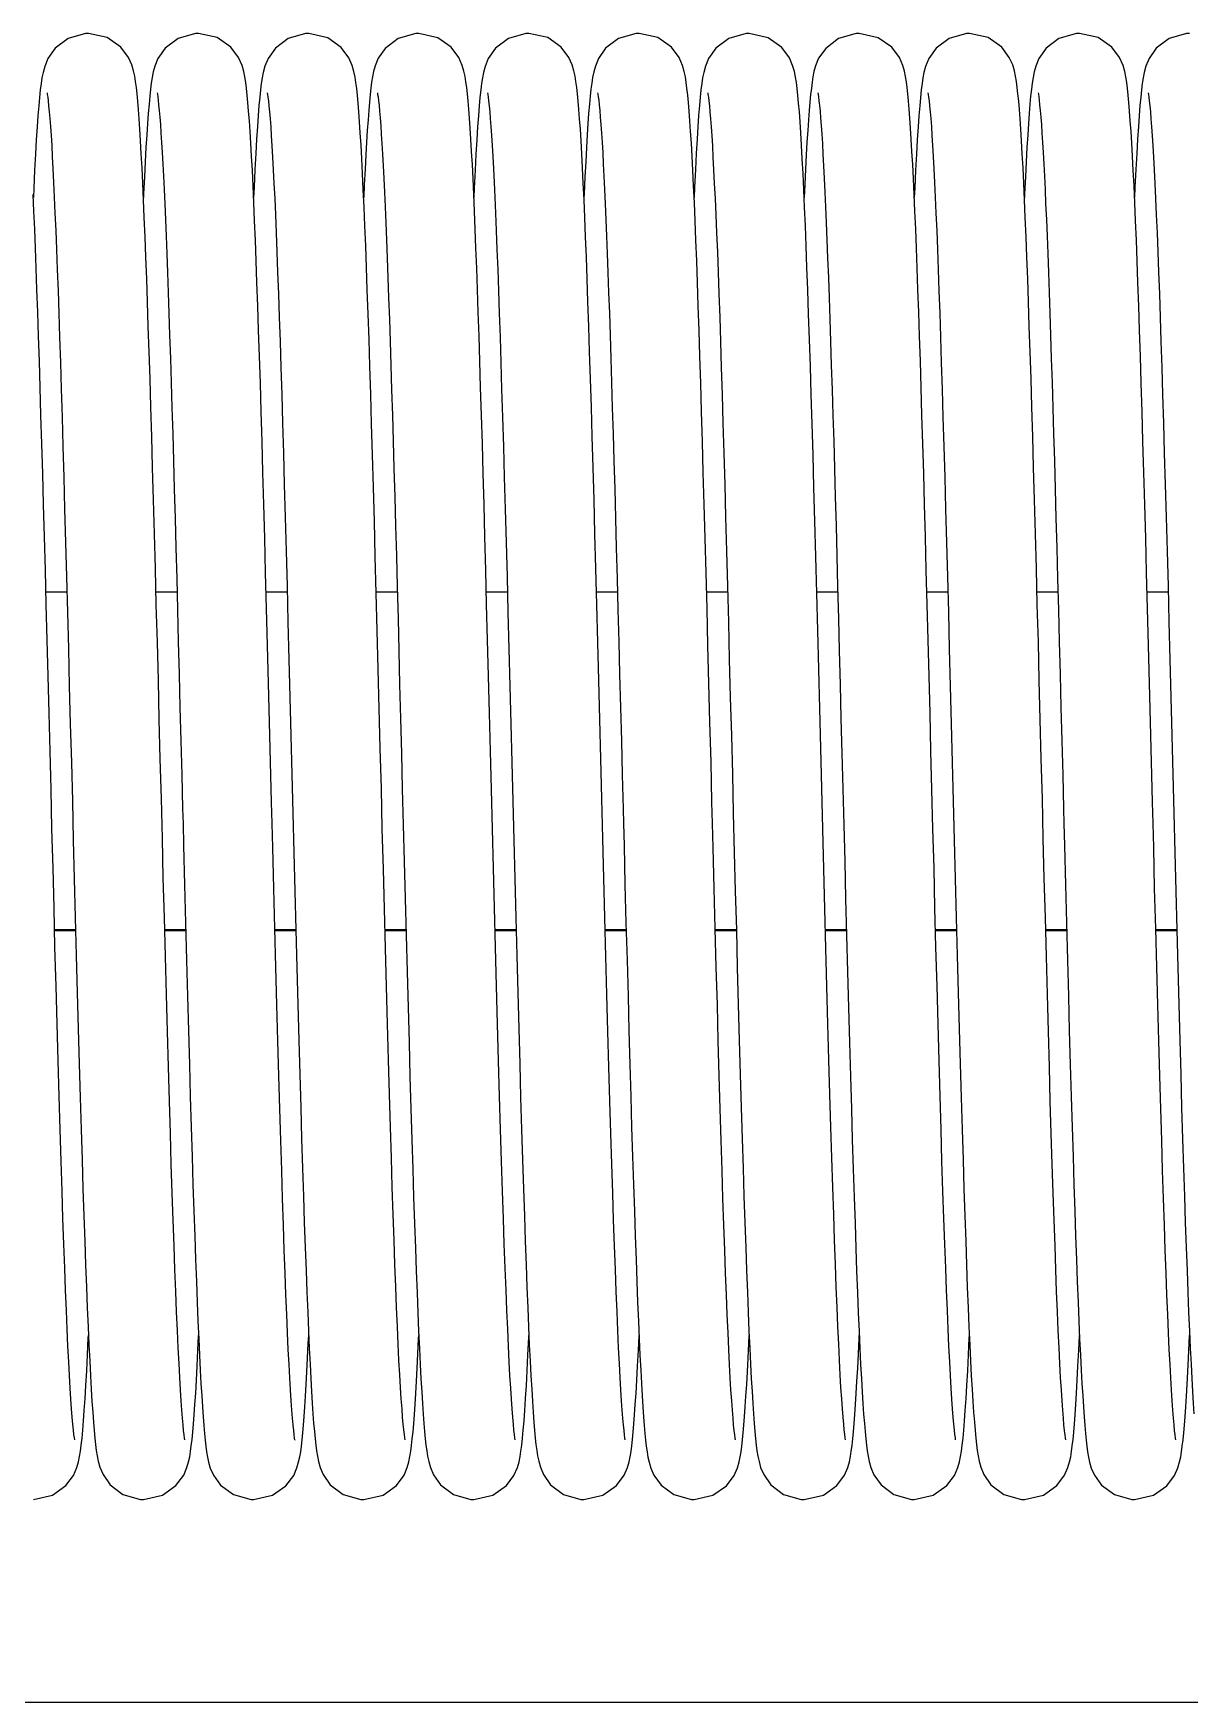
# Model space of a CAD drawing. Header units: millimetres. Extents: x 21899 to 38731, y -5425 to 3612.
# Drawn here: x 33984.1 to 34068.1, y 3114 to 3235.3 of the extents above; entities that cross this region are included whole.
import ezdxf

# ---------------------------------------------------------------- set-up
doc = ezdxf.new("R2010")
doc.units = ezdxf.units.MM

msp = doc.modelspace()

# ---------------------------------------------------------------- linework, layer by layer
at = {"color": 7, "linetype": 'Continuous'}
for p, q in [((33985.04, 3194.69), (33986.57, 3194.69)), ((33993.04, 3194.69), (33994.57, 3194.69)), ((34001.04, 3194.69), (34002.57, 3194.69)), ((34009.04, 3194.69), (34010.57, 3194.69)), ((34017.04, 3194.69), (34018.57, 3194.69)), ((34025.04, 3194.69), (34026.57, 3194.69)), ((34033.04, 3194.69), (34034.57, 3194.69)), ((34041.04, 3194.69), (34042.57, 3194.69)), ((34049.04, 3194.69), (34050.57, 3194.69)), ((34057.04, 3194.69), (34058.57, 3194.69)), ((34065.04, 3194.69), (34066.57, 3194.69)), ((33985.67, 3170.08), (33987.2, 3170.08)), ((33993.67, 3170.08), (33995.2, 3170.08)), ((34001.67, 3170.08), (34003.2, 3170.08)), ((34009.67, 3170.08), (34011.2, 3170.08)), ((34017.67, 3170.08), (34019.2, 3170.08)), ((34025.67, 3170.08), (34027.2, 3170.08)), ((34033.67, 3170.08), (34035.2, 3170.08)), ((34041.67, 3170.08), (34043.2, 3170.08)), ((34049.67, 3170.08), (34051.2, 3170.08)), ((34057.67, 3170.08), (34059.2, 3170.08)), ((34065.67, 3170.08), (34067.2, 3170.08)), ((34242.74, 3114), (32884.59, 3114))]:
    msp.add_line(p, q, dxfattribs=at)
at = {"color": 9, "linetype": 'Continuous'}
for p, q in [((33985.67, 3170.15), (33987.2, 3170.15)), ((33993.67, 3170.15), (33995.2, 3170.15)), ((34001.67, 3170.15), (34003.2, 3170.15)), ((34009.67, 3170.15), (34011.2, 3170.15)), ((34017.67, 3170.15), (34019.2, 3170.15)), ((34025.67, 3170.15), (34027.2, 3170.15)), ((34033.67, 3170.15), (34035.2, 3170.15)), ((34041.67, 3170.15), (34043.2, 3170.15)), ((34049.67, 3170.15), (34051.2, 3170.15)), ((34057.67, 3170.15), (34059.2, 3170.15)), ((34065.67, 3170.15), (34067.2, 3170.15))]:
    msp.add_line(p, q, dxfattribs=at)
at = {"color": 7, "linetype": 'Continuous'}
for points in [[(33988.13, 3235.25), (33987.91, 3235.24), (33986.65, 3234.88), (33985.71, 3234.18), (33985.18, 3233.42), (33984.95, 3232.85), (33984.83, 3232.42), (33984.75, 3232.02), (33984.69, 3231.61), (33984.63, 3231.14), (33984.57, 3230.6), (33984.52, 3229.98), (33984.46, 3229.27)], [(33991.81, 3229.05), (33991.76, 3229.73), (33991.71, 3230.33), (33991.66, 3230.86), (33991.61, 3231.33), (33991.55, 3231.75), (33991.49, 3232.14), (33991.4, 3232.53), (33991.28, 3232.96), (33991.03, 3233.51), (33990.48, 3234.25), (33989.5, 3234.94), (33988.13, 3235.25)], [(33996.13, 3235.25), (33995.91, 3235.24), (33994.64, 3234.88), (33993.7, 3234.17), (33993.18, 3233.43), (33992.96, 3232.88), (33992.84, 3232.45), (33992.76, 3232.05), (33992.69, 3231.64), (33992.64, 3231.19), (33992.58, 3230.68), (33992.53, 3230.1), (33992.47, 3229.44)], [(33999.77, 3229.6), (33999.72, 3230.22), (33999.67, 3230.77), (33999.61, 3231.26), (33999.56, 3231.69), (33999.5, 3232.09), (33999.42, 3232.48), (33999.29, 3232.92), (33999.04, 3233.5), (33998.48, 3234.25), (33997.49, 3234.94), (33996.13, 3235.25)], [(34004.13, 3235.25), (34003.91, 3235.24), (34002.65, 3234.88), (34001.71, 3234.18), (34001.18, 3233.43), (34000.95, 3232.86), (34000.83, 3232.42), (34000.75, 3232.03), (34000.69, 3231.62), (34000.63, 3231.15), (34000.58, 3230.62), (34000.52, 3230), (34000.46, 3229.29)], [(34007.78, 3229.54), (34007.72, 3230.18), (34007.67, 3230.74), (34007.62, 3231.24), (34007.56, 3231.68), (34007.5, 3232.08), (34007.42, 3232.47), (34007.29, 3232.92), (34007.05, 3233.48), (34006.5, 3234.23), (34005.51, 3234.93), (34004.13, 3235.25)], [(34012.13, 3235.25), (34011.91, 3235.24), (34010.63, 3234.87), (34009.69, 3234.16), (34009.18, 3233.44), (34008.96, 3232.9), (34008.84, 3232.47), (34008.76, 3232.09), (34008.7, 3231.7), (34008.65, 3231.27), (34008.59, 3230.8), (34008.54, 3230.26), (34008.49, 3229.65), (34008.44, 3228.97)], [(34015.81, 3229.09), (34015.76, 3229.75), (34015.71, 3230.33), (34015.66, 3230.86), (34015.61, 3231.33), (34015.55, 3231.74), (34015.49, 3232.12), (34015.41, 3232.5), (34015.29, 3232.92), (34015.05, 3233.49), (34014.49, 3234.24), (34013.51, 3234.93), (34012.13, 3235.25)], [(34020.13, 3235.25), (34019.91, 3235.24), (34018.65, 3234.88), (34017.71, 3234.18), (34017.18, 3233.42), (34016.95, 3232.85), (34016.83, 3232.42), (34016.75, 3232.02), (34016.69, 3231.61), (34016.63, 3231.14), (34016.57, 3230.6), (34016.52, 3229.98), (34016.46, 3229.27)], [(34023.81, 3229.05), (34023.76, 3229.73), (34023.71, 3230.33), (34023.66, 3230.86), (34023.61, 3231.33), (34023.55, 3231.75), (34023.49, 3232.14), (34023.4, 3232.53), (34023.28, 3232.96), (34023.03, 3233.51), (34022.48, 3234.25), (34021.5, 3234.94), (34020.13, 3235.25)], [(34028.13, 3235.25), (34027.91, 3235.24), (34026.64, 3234.88), (34025.7, 3234.17), (34025.18, 3233.43), (34024.96, 3232.88), (34024.84, 3232.45), (34024.76, 3232.05), (34024.69, 3231.64), (34024.64, 3231.19), (34024.58, 3230.68), (34024.53, 3230.1), (34024.47, 3229.44)], [(34031.77, 3229.6), (34031.72, 3230.22), (34031.67, 3230.77), (34031.61, 3231.26), (34031.56, 3231.69), (34031.5, 3232.09), (34031.42, 3232.48), (34031.29, 3232.92), (34031.04, 3233.5), (34030.48, 3234.25), (34029.49, 3234.94), (34028.13, 3235.25)], [(34036.13, 3235.25), (34035.91, 3235.24), (34034.65, 3234.88), (34033.71, 3234.18), (34033.18, 3233.43), (34032.95, 3232.86), (34032.83, 3232.42), (34032.75, 3232.03), (34032.69, 3231.62), (34032.63, 3231.15), (34032.58, 3230.62), (34032.52, 3230), (34032.46, 3229.29)], [(34039.78, 3229.54), (34039.72, 3230.18), (34039.67, 3230.74), (34039.62, 3231.24), (34039.56, 3231.68), (34039.5, 3232.08), (34039.42, 3232.47), (34039.29, 3232.92), (34039.05, 3233.48), (34038.5, 3234.23), (34037.51, 3234.93), (34036.13, 3235.25)], [(34044.13, 3235.25), (34043.91, 3235.24), (34042.63, 3234.87), (34041.69, 3234.16), (34041.18, 3233.44), (34040.96, 3232.9), (34040.84, 3232.47), (34040.76, 3232.09), (34040.7, 3231.7), (34040.65, 3231.27), (34040.59, 3230.8), (34040.54, 3230.26), (34040.49, 3229.65), (34040.44, 3228.97)], [(34047.81, 3229.09), (34047.76, 3229.75), (34047.71, 3230.33), (34047.66, 3230.86), (34047.61, 3231.33), (34047.55, 3231.74), (34047.49, 3232.12), (34047.41, 3232.5), (34047.29, 3232.92), (34047.05, 3233.49), (34046.49, 3234.24), (34045.51, 3234.93), (34044.13, 3235.25)], [(34052.13, 3235.25), (34051.91, 3235.24), (34050.65, 3234.88), (34049.71, 3234.18), (34049.18, 3233.42), (34048.95, 3232.85), (34048.83, 3232.42), (34048.75, 3232.02), (34048.69, 3231.61), (34048.63, 3231.14), (34048.57, 3230.6), (34048.52, 3229.98), (34048.46, 3229.27)], [(34055.81, 3229.05), (34055.76, 3229.73), (34055.71, 3230.33), (34055.66, 3230.86), (34055.61, 3231.33), (34055.55, 3231.75), (34055.49, 3232.14), (34055.4, 3232.53), (34055.28, 3232.96), (34055.03, 3233.51), (34054.48, 3234.25), (34053.5, 3234.94), (34052.13, 3235.25)], [(34060.13, 3235.25), (34059.91, 3235.24), (34058.64, 3234.88), (34057.7, 3234.17), (34057.18, 3233.43), (34056.96, 3232.88), (34056.84, 3232.45), (34056.76, 3232.05), (34056.69, 3231.64), (34056.64, 3231.19), (34056.58, 3230.68), (34056.53, 3230.1), (34056.47, 3229.44)], [(34063.77, 3229.6), (34063.72, 3230.22), (34063.67, 3230.77), (34063.61, 3231.26), (34063.56, 3231.69), (34063.5, 3232.09), (34063.42, 3232.48), (34063.29, 3232.92), (34063.04, 3233.5), (34062.48, 3234.25), (34061.49, 3234.94), (34060.13, 3235.25)], [(34068.13, 3235.25), (34067.91, 3235.24), (34066.65, 3234.88), (34065.71, 3234.18), (34065.18, 3233.43), (34064.95, 3232.86), (34064.83, 3232.42), (34064.75, 3232.03), (34064.69, 3231.62), (34064.63, 3231.15), (34064.58, 3230.62), (34064.52, 3230), (34064.46, 3229.29)], [(33985.12, 3230.92), (33985.14, 3230.82), (33985.17, 3230.62), (33985.2, 3230.34), (33985.24, 3229.99), (33985.28, 3229.56), (33985.32, 3229.06), (33985.37, 3228.49), (33985.41, 3227.84), (33985.46, 3227.11), (33985.5, 3226.31), (33985.55, 3225.41), (33985.6, 3224.43), (33985.65, 3223.35), (33985.7, 3222.18), (33985.76, 3220.92), (33985.81, 3219.56), (33985.86, 3218.11), (33985.92, 3216.56), (33985.98, 3214.92), (33986.03, 3213.18), (33986.09, 3211.34), (33986.15, 3209.4), (33986.21, 3207.37), (33986.28, 3205.24), (33986.34, 3203.01), (33986.4, 3200.69), (33986.47, 3198.28), (33986.54, 3195.78), (33986.61, 3193.2), (33986.67, 3190.55), (33986.74, 3187.84), (33986.81, 3185.09), (33986.89, 3182.3), (33986.96, 3179.48), (33987.03, 3176.65), (33987.1, 3173.83), (33987.17, 3171.03), (33987.25, 3168.27), (33987.32, 3165.57), (33987.39, 3162.94), (33987.46, 3160.39), (33987.53, 3157.95), (33987.6, 3155.62), (33987.67, 3153.42), (33987.73, 3151.33), (33987.8, 3149.37), (33987.86, 3147.52), (33987.92, 3145.8), (33987.98, 3144.18), (33988.04, 3142.68), (33988.1, 3141.29), (33988.16, 3140), (33988.22, 3138.82), (33988.27, 3137.74), (33988.33, 3136.76), (33988.38, 3135.88), (33988.44, 3135.09), (33988.49, 3134.38)], [(33993.12, 3230.93), (33993.12, 3230.93), (33993.14, 3230.83), (33993.17, 3230.65), (33993.2, 3230.39), (33993.23, 3230.05), (33993.27, 3229.64), (33993.31, 3229.17), (33993.36, 3228.62), (33993.4, 3228.01), (33993.44, 3227.33), (33993.49, 3226.59), (33993.53, 3225.76), (33993.58, 3224.87), (33993.63, 3223.9), (33993.67, 3222.86), (33993.72, 3221.73), (33993.77, 3220.53), (33993.82, 3219.25), (33993.87, 3217.88), (33993.92, 3216.44), (33993.98, 3214.92), (33994.03, 3213.32), (33994.08, 3211.64), (33994.14, 3209.89), (33994.19, 3208.06), (33994.25, 3206.16), (33994.31, 3204.19), (33994.36, 3202.15), (33994.42, 3200.04), (33994.48, 3197.88), (33994.54, 3195.66), (33994.6, 3193.38), (33994.66, 3191.06), (33994.72, 3188.7), (33994.78, 3186.29), (33994.85, 3183.86), (33994.91, 3181.4), (33994.97, 3178.92), (33995, 3177.85)], [(34001.12, 3230.92), (34001.14, 3230.82), (34001.17, 3230.62), (34001.2, 3230.34), (34001.24, 3229.98), (34001.28, 3229.55), (34001.32, 3229.05), (34001.37, 3228.47), (34001.41, 3227.81), (34001.46, 3227.08), (34001.5, 3226.26), (34001.55, 3225.35), (34001.6, 3224.35), (34001.66, 3223.25), (34001.71, 3222.06), (34001.76, 3220.77), (34001.82, 3219.39), (34001.87, 3217.9), (34001.93, 3216.32), (34001.99, 3214.64), (34002.05, 3212.87), (34002.1, 3210.99), (34002.17, 3209.01), (34002.23, 3206.93), (34002.29, 3204.75), (34002.36, 3202.48), (34002.42, 3200.11), (34002.49, 3197.64), (34002.56, 3195.09), (34002.62, 3192.47), (34002.69, 3189.78), (34002.76, 3187.04), (34002.84, 3184.25), (34002.91, 3181.43), (34002.98, 3178.6)], [(34009.12, 3230.93), (34009.14, 3230.82), (34009.17, 3230.63), (34009.2, 3230.36), (34009.24, 3230.01), (34009.28, 3229.6), (34009.32, 3229.11), (34009.36, 3228.56), (34009.4, 3227.93), (34009.45, 3227.24), (34009.49, 3226.47), (34009.54, 3225.63), (34009.59, 3224.72), (34009.63, 3223.72), (34009.68, 3222.65), (34009.73, 3221.49), (34009.78, 3220.25), (34009.83, 3218.93), (34009.89, 3217.53), (34009.94, 3216.05), (34009.99, 3214.49), (34010.05, 3212.86), (34010.1, 3211.15), (34010.15, 3209.37), (34010.21, 3207.53), (34010.27, 3205.62), (34010.32, 3203.64), (34010.38, 3201.59), (34010.44, 3199.48), (34010.5, 3197.3), (34010.56, 3195.06), (34010.62, 3192.75), (34010.68, 3190.39), (34010.74, 3187.96), (34010.8, 3185.49), (34010.87, 3182.95), (34010.93, 3180.37), (34011, 3177.75), (34011.07, 3175.09), (34011.14, 3172.42), (34011.21, 3169.74), (34011.28, 3167.09), (34011.35, 3164.49), (34011.42, 3161.95), (34011.49, 3159.49), (34011.56, 3157.13), (34011.62, 3154.88), (34011.69, 3152.74), (34011.75, 3150.72), (34011.82, 3148.81), (34011.88, 3147.02), (34011.94, 3145.34), (34012, 3143.78), (34012.06, 3142.32), (34012.12, 3140.97), (34012.17, 3139.72), (34012.23, 3138.57), (34012.28, 3137.53), (34012.34, 3136.58), (34012.39, 3135.72), (34012.44, 3134.96)], [(34017.12, 3230.92), (34017.14, 3230.82), (34017.17, 3230.62), (34017.2, 3230.34), (34017.24, 3229.99), (34017.28, 3229.56), (34017.32, 3229.06), (34017.37, 3228.49), (34017.41, 3227.84), (34017.46, 3227.11), (34017.5, 3226.31), (34017.55, 3225.41), (34017.6, 3224.43), (34017.65, 3223.35), (34017.7, 3222.18), (34017.76, 3220.92), (34017.81, 3219.56), (34017.86, 3218.11), (34017.92, 3216.56), (34017.98, 3214.92), (34018.03, 3213.18), (34018.09, 3211.34), (34018.15, 3209.4), (34018.21, 3207.37), (34018.28, 3205.24), (34018.34, 3203.01), (34018.4, 3200.69), (34018.47, 3198.28), (34018.54, 3195.78), (34018.61, 3193.2), (34018.67, 3190.55), (34018.74, 3187.84), (34018.81, 3185.09), (34018.89, 3182.3), (34018.96, 3179.48), (34019.03, 3176.65), (34019.1, 3173.83), (34019.17, 3171.03), (34019.25, 3168.27), (34019.32, 3165.57), (34019.39, 3162.94), (34019.46, 3160.39), (34019.53, 3157.95), (34019.6, 3155.62), (34019.67, 3153.42), (34019.73, 3151.33), (34019.8, 3149.37), (34019.86, 3147.52), (34019.92, 3145.8), (34019.98, 3144.18), (34020.04, 3142.68), (34020.1, 3141.29), (34020.16, 3140), (34020.22, 3138.82), (34020.27, 3137.74), (34020.33, 3136.76), (34020.38, 3135.88), (34020.44, 3135.09), (34020.49, 3134.38)], [(34025.12, 3230.93), (34025.12, 3230.93), (34025.14, 3230.83), (34025.17, 3230.65), (34025.2, 3230.39), (34025.23, 3230.05), (34025.27, 3229.64), (34025.31, 3229.17), (34025.36, 3228.62), (34025.4, 3228.01), (34025.44, 3227.33), (34025.49, 3226.59), (34025.53, 3225.76), (34025.58, 3224.87), (34025.63, 3223.9), (34025.67, 3222.86), (34025.72, 3221.73), (34025.77, 3220.53), (34025.82, 3219.25), (34025.87, 3217.88), (34025.92, 3216.44), (34025.98, 3214.92), (34026.03, 3213.32), (34026.08, 3211.64), (34026.14, 3209.89), (34026.19, 3208.06), (34026.25, 3206.16), (34026.31, 3204.19), (34026.36, 3202.15), (34026.42, 3200.04), (34026.48, 3197.88), (34026.54, 3195.66), (34026.6, 3193.38), (34026.66, 3191.06), (34026.72, 3188.7), (34026.78, 3186.29), (34026.85, 3183.86), (34026.91, 3181.4), (34026.97, 3178.92), (34027, 3177.85)], [(34033.12, 3230.92), (34033.14, 3230.82), (34033.17, 3230.62), (34033.2, 3230.34), (34033.24, 3229.98), (34033.28, 3229.55), (34033.32, 3229.05), (34033.37, 3228.47), (34033.41, 3227.81), (34033.46, 3227.08), (34033.5, 3226.26), (34033.55, 3225.35), (34033.6, 3224.35), (34033.66, 3223.25), (34033.71, 3222.06), (34033.76, 3220.77), (34033.82, 3219.39), (34033.87, 3217.9), (34033.93, 3216.32), (34033.99, 3214.64), (34034.05, 3212.87), (34034.1, 3210.99), (34034.17, 3209.01), (34034.23, 3206.93), (34034.29, 3204.75), (34034.36, 3202.48), (34034.42, 3200.11), (34034.49, 3197.64), (34034.56, 3195.09), (34034.62, 3192.47), (34034.69, 3189.78), (34034.76, 3187.04), (34034.84, 3184.25), (34034.91, 3181.43), (34034.98, 3178.6)], [(34041.12, 3230.93), (34041.14, 3230.82), (34041.17, 3230.63), (34041.2, 3230.36), (34041.24, 3230.01), (34041.28, 3229.6), (34041.32, 3229.11), (34041.36, 3228.56), (34041.4, 3227.93), (34041.45, 3227.24), (34041.49, 3226.47), (34041.54, 3225.63), (34041.59, 3224.72), (34041.63, 3223.72), (34041.68, 3222.65), (34041.73, 3221.49), (34041.78, 3220.25), (34041.83, 3218.93), (34041.89, 3217.53), (34041.94, 3216.05), (34041.99, 3214.49), (34042.05, 3212.86), (34042.1, 3211.15), (34042.15, 3209.37), (34042.21, 3207.53), (34042.27, 3205.62), (34042.32, 3203.64), (34042.38, 3201.59), (34042.44, 3199.48), (34042.5, 3197.3), (34042.56, 3195.06), (34042.62, 3192.75), (34042.68, 3190.39), (34042.74, 3187.96), (34042.8, 3185.49), (34042.87, 3182.95), (34042.93, 3180.37), (34043, 3177.75), (34043.07, 3175.09), (34043.14, 3172.42), (34043.21, 3169.74), (34043.28, 3167.09), (34043.35, 3164.49), (34043.42, 3161.95), (34043.49, 3159.49), (34043.56, 3157.13), (34043.62, 3154.88), (34043.69, 3152.74), (34043.75, 3150.72), (34043.82, 3148.81), (34043.88, 3147.02), (34043.94, 3145.34), (34044, 3143.78), (34044.06, 3142.32), (34044.12, 3140.97), (34044.17, 3139.72), (34044.23, 3138.57), (34044.28, 3137.53), (34044.34, 3136.58), (34044.39, 3135.72), (34044.44, 3134.96)], [(34049.12, 3230.92), (34049.14, 3230.82), (34049.17, 3230.62), (34049.2, 3230.34), (34049.24, 3229.99), (34049.28, 3229.56), (34049.32, 3229.06), (34049.37, 3228.49), (34049.41, 3227.84), (34049.46, 3227.11), (34049.5, 3226.31), (34049.55, 3225.41), (34049.6, 3224.43), (34049.65, 3223.35), (34049.7, 3222.18), (34049.76, 3220.92), (34049.81, 3219.56), (34049.86, 3218.11), (34049.92, 3216.56), (34049.98, 3214.92), (34050.03, 3213.18), (34050.09, 3211.34), (34050.15, 3209.4), (34050.21, 3207.37), (34050.28, 3205.24), (34050.34, 3203.01), (34050.4, 3200.69), (34050.47, 3198.28), (34050.54, 3195.78), (34050.61, 3193.2), (34050.67, 3190.55), (34050.74, 3187.84), (34050.81, 3185.09), (34050.89, 3182.3), (34050.96, 3179.48), (34051.03, 3176.65), (34051.1, 3173.83), (34051.17, 3171.03), (34051.25, 3168.27), (34051.32, 3165.57), (34051.39, 3162.94), (34051.46, 3160.39), (34051.53, 3157.95), (34051.6, 3155.62), (34051.67, 3153.42), (34051.73, 3151.33), (34051.8, 3149.37), (34051.86, 3147.52), (34051.92, 3145.8), (34051.98, 3144.18), (34052.04, 3142.68), (34052.1, 3141.29), (34052.16, 3140), (34052.22, 3138.82), (34052.27, 3137.74), (34052.33, 3136.76), (34052.38, 3135.88), (34052.44, 3135.09), (34052.49, 3134.38)], [(34057.12, 3230.93), (34057.12, 3230.93), (34057.14, 3230.83), (34057.17, 3230.65), (34057.2, 3230.39), (34057.23, 3230.05), (34057.27, 3229.64), (34057.31, 3229.17), (34057.36, 3228.62), (34057.4, 3228.01), (34057.44, 3227.33), (34057.49, 3226.59), (34057.53, 3225.76), (34057.58, 3224.87), (34057.63, 3223.9), (34057.67, 3222.86), (34057.72, 3221.73), (34057.77, 3220.53), (34057.82, 3219.25), (34057.87, 3217.88), (34057.92, 3216.44), (34057.98, 3214.92), (34058.03, 3213.32), (34058.08, 3211.64), (34058.14, 3209.89), (34058.19, 3208.06), (34058.25, 3206.16), (34058.31, 3204.19), (34058.36, 3202.15), (34058.42, 3200.04), (34058.48, 3197.88), (34058.54, 3195.66), (34058.6, 3193.38), (34058.66, 3191.06), (34058.72, 3188.7), (34058.78, 3186.29), (34058.85, 3183.86), (34058.91, 3181.4), (34058.97, 3178.92), (34059, 3177.85)], [(34065.12, 3230.92), (34065.14, 3230.82), (34065.17, 3230.62), (34065.2, 3230.34), (34065.24, 3229.98), (34065.28, 3229.55), (34065.32, 3229.05), (34065.37, 3228.47), (34065.41, 3227.81), (34065.46, 3227.08), (34065.5, 3226.26), (34065.55, 3225.35), (34065.6, 3224.35), (34065.66, 3223.25), (34065.71, 3222.06), (34065.76, 3220.77), (34065.82, 3219.39), (34065.87, 3217.9), (34065.93, 3216.32), (34065.99, 3214.64), (34066.05, 3212.87), (34066.1, 3210.99), (34066.17, 3209.01), (34066.23, 3206.93), (34066.29, 3204.75), (34066.36, 3202.48), (34066.42, 3200.11), (34066.49, 3197.64), (34066.56, 3195.09), (34066.62, 3192.47), (34066.69, 3189.78), (34066.76, 3187.04), (34066.84, 3184.25), (34066.91, 3181.43), (34066.98, 3178.6)], [(33984.46, 3229.27), (33984.4, 3228.45), (33984.34, 3227.52), (33984.28, 3226.48), (33984.22, 3225.31), (33984.16, 3224.01), (33984.13, 3223.33)], [(33993.43, 3179.67), (33993.35, 3182.56), (33993.28, 3185.42), (33993.21, 3188.25), (33993.14, 3191.02), (33993.06, 3193.73), (33993, 3196.37), (33992.93, 3198.91), (33992.86, 3201.36), (33992.79, 3203.71), (33992.73, 3205.96), (33992.67, 3208.11), (33992.61, 3210.16), (33992.54, 3212.12), (33992.48, 3213.97), (33992.42, 3215.74), (33992.37, 3217.41), (33992.31, 3218.99), (33992.25, 3220.47), (33992.19, 3221.87), (33992.14, 3223.17), (33992.08, 3224.37), (33992.03, 3225.49), (33991.97, 3226.51), (33991.92, 3227.44), (33991.87, 3228.29), (33991.81, 3229.05)], [(33992.47, 3229.44), (33992.42, 3228.7), (33992.37, 3227.87), (33992.31, 3226.95), (33992.26, 3225.93), (33992.2, 3224.82), (33992.14, 3223.6), (33992.13, 3223.33)], [(34001.47, 3177.85), (34001.43, 3179.41), (34001.36, 3182.34), (34001.28, 3185.22), (34001.21, 3188.04), (34001.14, 3190.79), (34001.07, 3193.47), (34001, 3196.07), (34000.94, 3198.59), (34000.87, 3201.02), (34000.8, 3203.36), (34000.74, 3205.61), (34000.68, 3207.77), (34000.62, 3209.84), (34000.55, 3211.81), (34000.49, 3213.68), (34000.43, 3215.46), (34000.37, 3217.15), (34000.32, 3218.74), (34000.26, 3220.24), (34000.2, 3221.64), (34000.15, 3222.95), (34000.09, 3224.17), (34000.04, 3225.29), (33999.98, 3226.32), (33999.93, 3227.27), (33999.88, 3228.13), (33999.82, 3228.9), (33999.77, 3229.6)], [(34000.46, 3229.29), (34000.41, 3228.48), (34000.35, 3227.56), (34000.29, 3226.52), (34000.23, 3225.37), (34000.16, 3224.09), (34000.13, 3223.33)], [(34011.14, 3133.08), (34011.13, 3133.1), (34011.11, 3133.24), (34011.08, 3133.48), (34011.04, 3133.81), (34011, 3134.23), (34010.95, 3134.74), (34010.91, 3135.35), (34010.86, 3136.07), (34010.8, 3136.89), (34010.75, 3137.82), (34010.69, 3138.87), (34010.64, 3140.03), (34010.58, 3141.31), (34010.52, 3142.7), (34010.46, 3144.21), (34010.4, 3145.83), (34010.33, 3147.58), (34010.27, 3149.45), (34010.2, 3151.44), (34010.14, 3153.56), (34010.07, 3155.81), (34010, 3158.19), (34009.93, 3160.69), (34009.85, 3163.3), (34009.78, 3166.01), (34009.71, 3168.8), (34009.63, 3171.66), (34009.56, 3174.55), (34009.48, 3177.48), (34009.41, 3180.41), (34009.33, 3183.33), (34009.26, 3186.22), (34009.19, 3189.07), (34009.11, 3191.87), (34009.04, 3194.6), (34008.97, 3197.25), (34008.9, 3199.81), (34008.84, 3202.27), (34008.77, 3204.63), (34008.7, 3206.88), (34008.64, 3209.03), (34008.58, 3211.07), (34008.52, 3213.02), (34008.45, 3214.86), (34008.39, 3216.61), (34008.33, 3218.25), (34008.28, 3219.81), (34008.22, 3221.27), (34008.16, 3222.63), (34008.1, 3223.89), (34008.05, 3225.07), (34007.99, 3226.14), (34007.94, 3227.12), (34007.88, 3228.02), (34007.83, 3228.82), (34007.78, 3229.54)], [(34008.44, 3228.97), (34008.39, 3228.2), (34008.33, 3227.35), (34008.28, 3226.42), (34008.23, 3225.39), (34008.17, 3224.27), (34008.13, 3223.33)], [(34019.13, 3133.08), (34019.13, 3133.09), (34019.11, 3133.23), (34019.08, 3133.47), (34019.04, 3133.8), (34019, 3134.22), (34018.95, 3134.73), (34018.91, 3135.34), (34018.86, 3136.04), (34018.81, 3136.84), (34018.75, 3137.75), (34018.7, 3138.76), (34018.64, 3139.89), (34018.59, 3141.13), (34018.53, 3142.49), (34018.47, 3143.96), (34018.41, 3145.56), (34018.34, 3147.29), (34018.28, 3149.16), (34018.21, 3151.16), (34018.14, 3153.32), (34018.07, 3155.62), (34018, 3158.06), (34017.93, 3160.63), (34017.85, 3163.3), (34017.78, 3166.05), (34017.7, 3168.87), (34017.63, 3171.73), (34017.56, 3174.61), (34017.48, 3177.48), (34017.41, 3180.32), (34017.34, 3183.12), (34017.27, 3185.87), (34017.2, 3188.57), (34017.13, 3191.2), (34017.06, 3193.77), (34017, 3196.26), (34016.93, 3198.68), (34016.87, 3201.02), (34016.81, 3203.27), (34016.75, 3205.44), (34016.68, 3207.53), (34016.62, 3209.53), (34016.57, 3211.44), (34016.51, 3213.26), (34016.45, 3214.99), (34016.39, 3216.64), (34016.34, 3218.19), (34016.28, 3219.66), (34016.23, 3221.04), (34016.17, 3222.34), (34016.12, 3223.55), (34016.07, 3224.68), (34016.02, 3225.72), (34015.96, 3226.68), (34015.91, 3227.56), (34015.86, 3228.36), (34015.81, 3229.09)], [(34016.46, 3229.27), (34016.4, 3228.45), (34016.34, 3227.52), (34016.28, 3226.48), (34016.22, 3225.31), (34016.16, 3224.01), (34016.13, 3223.33)], [(34025.43, 3179.67), (34025.35, 3182.56), (34025.28, 3185.42), (34025.21, 3188.25), (34025.14, 3191.02), (34025.06, 3193.73), (34025, 3196.37), (34024.93, 3198.91), (34024.86, 3201.36), (34024.79, 3203.71), (34024.73, 3205.96), (34024.67, 3208.11), (34024.61, 3210.16), (34024.54, 3212.12), (34024.48, 3213.97), (34024.42, 3215.74), (34024.37, 3217.41), (34024.31, 3218.99), (34024.25, 3220.47), (34024.19, 3221.87), (34024.14, 3223.17), (34024.08, 3224.37), (34024.03, 3225.49), (34023.97, 3226.51), (34023.92, 3227.44), (34023.87, 3228.29), (34023.81, 3229.05)], [(34024.47, 3229.44), (34024.42, 3228.7), (34024.37, 3227.87), (34024.31, 3226.95), (34024.26, 3225.93), (34024.2, 3224.82), (34024.14, 3223.6), (34024.13, 3223.33)], [(34033.47, 3177.85), (34033.43, 3179.41), (34033.36, 3182.34), (34033.28, 3185.22), (34033.21, 3188.04), (34033.14, 3190.79), (34033.07, 3193.47), (34033, 3196.07), (34032.94, 3198.59), (34032.87, 3201.02), (34032.8, 3203.36), (34032.74, 3205.61), (34032.68, 3207.77), (34032.62, 3209.84), (34032.55, 3211.81), (34032.49, 3213.68), (34032.43, 3215.46), (34032.37, 3217.15), (34032.32, 3218.74), (34032.26, 3220.24), (34032.2, 3221.64), (34032.15, 3222.95), (34032.09, 3224.17), (34032.04, 3225.29), (34031.98, 3226.32), (34031.93, 3227.27), (34031.88, 3228.13), (34031.82, 3228.9), (34031.77, 3229.6)], [(34032.46, 3229.29), (34032.41, 3228.48), (34032.35, 3227.56), (34032.29, 3226.52), (34032.23, 3225.37), (34032.16, 3224.09), (34032.13, 3223.33)], [(34043.14, 3133.08), (34043.13, 3133.1), (34043.11, 3133.24), (34043.08, 3133.48), (34043.04, 3133.81), (34043, 3134.23), (34042.95, 3134.74), (34042.91, 3135.35), (34042.86, 3136.07), (34042.8, 3136.89), (34042.75, 3137.82), (34042.69, 3138.87), (34042.64, 3140.03), (34042.58, 3141.31), (34042.52, 3142.7), (34042.46, 3144.21), (34042.4, 3145.83), (34042.33, 3147.58), (34042.27, 3149.45), (34042.2, 3151.44), (34042.14, 3153.56), (34042.07, 3155.81), (34042, 3158.19), (34041.93, 3160.69), (34041.85, 3163.3), (34041.78, 3166.01), (34041.71, 3168.8), (34041.63, 3171.66), (34041.56, 3174.55), (34041.48, 3177.48), (34041.41, 3180.41), (34041.33, 3183.33), (34041.26, 3186.22), (34041.19, 3189.07), (34041.11, 3191.87), (34041.04, 3194.6), (34040.97, 3197.25), (34040.9, 3199.81), (34040.84, 3202.27), (34040.77, 3204.63), (34040.7, 3206.88), (34040.64, 3209.03), (34040.58, 3211.07), (34040.52, 3213.02), (34040.45, 3214.86), (34040.39, 3216.61), (34040.33, 3218.25), (34040.28, 3219.81), (34040.22, 3221.27), (34040.16, 3222.63), (34040.1, 3223.89), (34040.05, 3225.07), (34039.99, 3226.14), (34039.94, 3227.12), (34039.88, 3228.02), (34039.83, 3228.82), (34039.78, 3229.54)], [(34040.44, 3228.97), (34040.39, 3228.2), (34040.33, 3227.35), (34040.28, 3226.42), (34040.23, 3225.39), (34040.17, 3224.27), (34040.13, 3223.33)], [(34051.13, 3133.08), (34051.13, 3133.09), (34051.11, 3133.23), (34051.08, 3133.47), (34051.04, 3133.8), (34051, 3134.22), (34050.95, 3134.73), (34050.91, 3135.34), (34050.86, 3136.04), (34050.81, 3136.84), (34050.75, 3137.75), (34050.7, 3138.76), (34050.64, 3139.89), (34050.59, 3141.13), (34050.53, 3142.49), (34050.47, 3143.96), (34050.41, 3145.56), (34050.34, 3147.29), (34050.28, 3149.16), (34050.21, 3151.16), (34050.14, 3153.32), (34050.07, 3155.62), (34050, 3158.06), (34049.93, 3160.63), (34049.85, 3163.3), (34049.78, 3166.05), (34049.7, 3168.87), (34049.63, 3171.73), (34049.56, 3174.61), (34049.48, 3177.48), (34049.41, 3180.32), (34049.34, 3183.12), (34049.27, 3185.87), (34049.2, 3188.57), (34049.13, 3191.2), (34049.06, 3193.77), (34049, 3196.26), (34048.93, 3198.68), (34048.87, 3201.02), (34048.81, 3203.27), (34048.75, 3205.44), (34048.68, 3207.53), (34048.62, 3209.53), (34048.57, 3211.44), (34048.51, 3213.26), (34048.45, 3214.99), (34048.39, 3216.64), (34048.34, 3218.19), (34048.28, 3219.66), (34048.23, 3221.04), (34048.17, 3222.34), (34048.12, 3223.55), (34048.07, 3224.68), (34048.02, 3225.72), (34047.96, 3226.68), (34047.91, 3227.56), (34047.86, 3228.36), (34047.81, 3229.09)], [(34048.46, 3229.27), (34048.4, 3228.45), (34048.34, 3227.52), (34048.28, 3226.48), (34048.22, 3225.31), (34048.16, 3224.01), (34048.13, 3223.33)], [(34057.43, 3179.67), (34057.35, 3182.56), (34057.28, 3185.42), (34057.21, 3188.25), (34057.14, 3191.02), (34057.06, 3193.73), (34057, 3196.37), (34056.93, 3198.91), (34056.86, 3201.36), (34056.79, 3203.71), (34056.73, 3205.96), (34056.67, 3208.11), (34056.61, 3210.16), (34056.54, 3212.12), (34056.48, 3213.97), (34056.42, 3215.74), (34056.37, 3217.41), (34056.31, 3218.99), (34056.25, 3220.47), (34056.19, 3221.87), (34056.14, 3223.17), (34056.08, 3224.37), (34056.03, 3225.49), (34055.97, 3226.51), (34055.92, 3227.44), (34055.87, 3228.29), (34055.81, 3229.05)], [(34056.47, 3229.44), (34056.42, 3228.7), (34056.37, 3227.87), (34056.31, 3226.95), (34056.26, 3225.93), (34056.2, 3224.82), (34056.14, 3223.6), (34056.13, 3223.33)], [(34065.47, 3177.85), (34065.43, 3179.41), (34065.36, 3182.34), (34065.28, 3185.22), (34065.21, 3188.04), (34065.14, 3190.79), (34065.07, 3193.47), (34065, 3196.07), (34064.94, 3198.59), (34064.87, 3201.02), (34064.8, 3203.36), (34064.74, 3205.61), (34064.68, 3207.77), (34064.62, 3209.84), (34064.55, 3211.81), (34064.49, 3213.68), (34064.43, 3215.46), (34064.37, 3217.15), (34064.32, 3218.74), (34064.26, 3220.24), (34064.2, 3221.64), (34064.15, 3222.95), (34064.09, 3224.17), (34064.04, 3225.29), (34063.98, 3226.32), (34063.93, 3227.27), (34063.88, 3228.13), (34063.82, 3228.9), (34063.77, 3229.6)], [(34064.46, 3229.29), (34064.41, 3228.48), (34064.35, 3227.56), (34064.29, 3226.52), (34064.23, 3225.37), (34064.16, 3224.09), (34064.13, 3223.33)], [(33987.13, 3133.08), (33987.13, 3133.09), (33987.11, 3133.23), (33987.08, 3133.47), (33987.04, 3133.8), (33987, 3134.22), (33986.95, 3134.73), (33986.91, 3135.34), (33986.86, 3136.04), (33986.81, 3136.84), (33986.75, 3137.75), (33986.7, 3138.76), (33986.64, 3139.89), (33986.59, 3141.13), (33986.53, 3142.49), (33986.47, 3143.96), (33986.41, 3145.56), (33986.34, 3147.29), (33986.28, 3149.16), (33986.21, 3151.16), (33986.14, 3153.32), (33986.07, 3155.62), (33986, 3158.06), (33985.93, 3160.63), (33985.85, 3163.3), (33985.78, 3166.05), (33985.7, 3168.87), (33985.63, 3171.73), (33985.56, 3174.61), (33985.48, 3177.48), (33985.41, 3180.32), (33985.34, 3183.12), (33985.27, 3185.87), (33985.2, 3188.57), (33985.13, 3191.2), (33985.06, 3193.77), (33985, 3196.26), (33984.93, 3198.68), (33984.87, 3201.02), (33984.81, 3203.27), (33984.75, 3205.44), (33984.68, 3207.53), (33984.62, 3209.53), (33984.57, 3211.44), (33984.51, 3213.26), (33984.45, 3214.99), (33984.39, 3216.64), (33984.34, 3218.19), (33984.28, 3219.66), (33984.23, 3221.04), (33984.17, 3222.34), (33984.12, 3223.55)], [(33995.13, 3133.09), (33995.13, 3133.09), (33995.11, 3133.22), (33995.08, 3133.45), (33995.04, 3133.77), (33995, 3134.17), (33994.96, 3134.67), (33994.91, 3135.25), (33994.86, 3135.93), (33994.81, 3136.72), (33994.76, 3137.62), (33994.71, 3138.64), (33994.65, 3139.77), (33994.59, 3141.02), (33994.53, 3142.38), (33994.47, 3143.86), (33994.41, 3145.46), (33994.35, 3147.19), (33994.28, 3149.04), (33994.22, 3151.01), (33994.15, 3153.11), (33994.08, 3155.34), (33994.01, 3157.7), (33993.94, 3160.18), (33993.87, 3162.76), (33993.8, 3165.44), (33993.72, 3168.2), (33993.65, 3171.02), (33993.57, 3173.88), (33993.5, 3176.77), (33993.43, 3179.67)], [(34027.13, 3133.09), (34027.13, 3133.09), (34027.11, 3133.22), (34027.08, 3133.45), (34027.04, 3133.77), (34027, 3134.17), (34026.96, 3134.67), (34026.91, 3135.25), (34026.86, 3135.93), (34026.81, 3136.72), (34026.76, 3137.62), (34026.71, 3138.64), (34026.65, 3139.77), (34026.59, 3141.02), (34026.53, 3142.38), (34026.47, 3143.86), (34026.41, 3145.46), (34026.35, 3147.19), (34026.28, 3149.04), (34026.22, 3151.01), (34026.15, 3153.11), (34026.08, 3155.34), (34026.01, 3157.7), (34025.94, 3160.18), (34025.87, 3162.76), (34025.8, 3165.44), (34025.72, 3168.2), (34025.65, 3171.02), (34025.57, 3173.88), (34025.5, 3176.77), (34025.43, 3179.67)], [(34059.13, 3133.09), (34059.13, 3133.09), (34059.11, 3133.22), (34059.08, 3133.45), (34059.04, 3133.77), (34059, 3134.17), (34058.96, 3134.67), (34058.91, 3135.25), (34058.86, 3135.93), (34058.81, 3136.72), (34058.76, 3137.62), (34058.71, 3138.64), (34058.65, 3139.77), (34058.59, 3141.02), (34058.53, 3142.38), (34058.47, 3143.86), (34058.41, 3145.46), (34058.35, 3147.19), (34058.28, 3149.04), (34058.22, 3151.01), (34058.15, 3153.11), (34058.08, 3155.34), (34058.01, 3157.7), (34057.94, 3160.18), (34057.87, 3162.76), (34057.8, 3165.44), (34057.72, 3168.2), (34057.65, 3171.02), (34057.57, 3173.88), (34057.5, 3176.77), (34057.43, 3179.67)], [(34002.98, 3178.6), (34003.05, 3175.76), (34003.12, 3172.94), (34003.2, 3170.14), (34003.27, 3167.4), (34003.34, 3164.72), (34003.41, 3162.13), (34003.48, 3159.63), (34003.55, 3157.24), (34003.62, 3154.96), (34003.69, 3152.81), (34003.75, 3150.78), (34003.81, 3148.87), (34003.88, 3147.07), (34003.94, 3145.38), (34004, 3143.81), (34004.06, 3142.35), (34004.11, 3140.99), (34004.17, 3139.74), (34004.23, 3138.59), (34004.28, 3137.54), (34004.34, 3136.59), (34004.39, 3135.74), (34004.44, 3134.97)], [(34034.98, 3178.6), (34035.05, 3175.76), (34035.12, 3172.94), (34035.2, 3170.14), (34035.27, 3167.4), (34035.34, 3164.72), (34035.41, 3162.13), (34035.48, 3159.63), (34035.55, 3157.24), (34035.62, 3154.96), (34035.69, 3152.81), (34035.75, 3150.78), (34035.81, 3148.87), (34035.88, 3147.07), (34035.94, 3145.38), (34036, 3143.81), (34036.06, 3142.35), (34036.11, 3140.99), (34036.17, 3139.74), (34036.23, 3138.59), (34036.28, 3137.54), (34036.34, 3136.59), (34036.39, 3135.74), (34036.44, 3134.97)], [(34066.98, 3178.6), (34067.05, 3175.76), (34067.12, 3172.94), (34067.2, 3170.14), (34067.27, 3167.4), (34067.34, 3164.72), (34067.41, 3162.13), (34067.48, 3159.63), (34067.55, 3157.24), (34067.62, 3154.96), (34067.69, 3152.81), (34067.75, 3150.78), (34067.81, 3148.87), (34067.88, 3147.07), (34067.94, 3145.38), (34068, 3143.81), (34068.06, 3142.35), (34068.11, 3140.99), (34068.17, 3139.74), (34068.23, 3138.59), (34068.28, 3137.54), (34068.34, 3136.59), (34068.39, 3135.74), (34068.44, 3134.97)], [(33995, 3177.85), (33995.04, 3176.25), (33995.11, 3173.41), (33995.18, 3170.63), (33995.26, 3167.94), (33995.33, 3165.32), (33995.39, 3162.8), (33995.46, 3160.36), (33995.53, 3158.03), (33995.59, 3155.79), (33995.66, 3153.66), (33995.72, 3151.63), (33995.79, 3149.71), (33995.85, 3147.9), (33995.91, 3146.19), (33995.97, 3144.59), (33996.03, 3143.1), (33996.08, 3141.71), (33996.14, 3140.43), (33996.2, 3139.24), (33996.25, 3138.16), (33996.3, 3137.17), (33996.36, 3136.28), (33996.41, 3135.48), (33996.46, 3134.76)], [(34003.13, 3133.09), (34003.14, 3133.08), (34003.13, 3133.09), (34003.11, 3133.22), (34003.08, 3133.44), (34003.04, 3133.76), (34003, 3134.17), (34002.96, 3134.66), (34002.91, 3135.25), (34002.86, 3135.93), (34002.81, 3136.71), (34002.76, 3137.59), (34002.71, 3138.57), (34002.65, 3139.66), (34002.6, 3140.87), (34002.54, 3142.19), (34002.48, 3143.63), (34002.42, 3145.19), (34002.36, 3146.87), (34002.3, 3148.68), (34002.23, 3150.61), (34002.17, 3152.66), (34002.1, 3154.84), (34002.03, 3157.13), (34001.96, 3159.54), (34001.89, 3162.06), (34001.82, 3164.69), (34001.74, 3167.41), (34001.67, 3170.23), (34001.59, 3173.13), (34001.52, 3176.11), (34001.47, 3177.85)], [(34027, 3177.85), (34027.04, 3176.25), (34027.11, 3173.41), (34027.18, 3170.63), (34027.26, 3167.94), (34027.33, 3165.32), (34027.39, 3162.8), (34027.46, 3160.36), (34027.53, 3158.03), (34027.59, 3155.79), (34027.66, 3153.66), (34027.72, 3151.63), (34027.79, 3149.71), (34027.85, 3147.9), (34027.91, 3146.19), (34027.97, 3144.59), (34028.03, 3143.1), (34028.08, 3141.71), (34028.14, 3140.43), (34028.2, 3139.24), (34028.25, 3138.16), (34028.3, 3137.17), (34028.36, 3136.28), (34028.41, 3135.48), (34028.46, 3134.76)], [(34035.13, 3133.09), (34035.14, 3133.08), (34035.13, 3133.09), (34035.11, 3133.22), (34035.08, 3133.44), (34035.04, 3133.76), (34035, 3134.17), (34034.96, 3134.66), (34034.91, 3135.25), (34034.86, 3135.93), (34034.81, 3136.71), (34034.76, 3137.59), (34034.71, 3138.57), (34034.65, 3139.66), (34034.6, 3140.87), (34034.54, 3142.19), (34034.48, 3143.63), (34034.42, 3145.19), (34034.36, 3146.87), (34034.3, 3148.68), (34034.23, 3150.61), (34034.17, 3152.66), (34034.1, 3154.84), (34034.03, 3157.13), (34033.96, 3159.54), (34033.89, 3162.06), (34033.82, 3164.69), (34033.74, 3167.41), (34033.67, 3170.23), (34033.59, 3173.13), (34033.52, 3176.11), (34033.47, 3177.85)], [(34059, 3177.85), (34059.04, 3176.25), (34059.11, 3173.41), (34059.18, 3170.63), (34059.26, 3167.94), (34059.33, 3165.32), (34059.39, 3162.8), (34059.46, 3160.36), (34059.53, 3158.03), (34059.59, 3155.79), (34059.66, 3153.66), (34059.72, 3151.63), (34059.79, 3149.71), (34059.85, 3147.9), (34059.91, 3146.19), (34059.97, 3144.59), (34060.03, 3143.1), (34060.08, 3141.71), (34060.14, 3140.43), (34060.2, 3139.24), (34060.25, 3138.16), (34060.3, 3137.17), (34060.36, 3136.28), (34060.41, 3135.48), (34060.46, 3134.76)], [(34067.13, 3133.09), (34067.14, 3133.08), (34067.13, 3133.09), (34067.11, 3133.22), (34067.08, 3133.44), (34067.04, 3133.76), (34067, 3134.17), (34066.96, 3134.66), (34066.91, 3135.25), (34066.86, 3135.93), (34066.81, 3136.71), (34066.76, 3137.59), (34066.71, 3138.57), (34066.65, 3139.66), (34066.6, 3140.87), (34066.54, 3142.19), (34066.48, 3143.63), (34066.42, 3145.19), (34066.36, 3146.87), (34066.3, 3148.68), (34066.23, 3150.61), (34066.17, 3152.66), (34066.1, 3154.84), (34066.03, 3157.13), (34065.96, 3159.54), (34065.89, 3162.06), (34065.82, 3164.69), (34065.74, 3167.41), (34065.67, 3170.23), (34065.59, 3173.13), (34065.52, 3176.11), (34065.47, 3177.85)], [(33987.78, 3134.47), (33987.83, 3135.23), (33987.89, 3136.08), (33987.95, 3137.03), (33988.01, 3138.09), (33988.06, 3139.26), (33988.12, 3140.53), (33988.13, 3140.67)], [(33995.81, 3134.9), (33995.86, 3135.65), (33995.92, 3136.48), (33995.97, 3137.42), (33996.02, 3138.45), (33996.08, 3139.59), (33996.13, 3140.67)], [(34003.8, 3134.79), (34003.85, 3135.49), (34003.9, 3136.26), (34003.95, 3137.11), (34004, 3138.03), (34004.05, 3139.03), (34004.1, 3140.11), (34004.13, 3140.67)], [(34011.81, 3134.93), (34011.86, 3135.65), (34011.91, 3136.46), (34011.96, 3137.34), (34012.02, 3138.3), (34012.07, 3139.34), (34012.12, 3140.46), (34012.13, 3140.67)], [(34019.78, 3134.47), (34019.83, 3135.23), (34019.89, 3136.08), (34019.95, 3137.03), (34020.01, 3138.09), (34020.06, 3139.26), (34020.12, 3140.53), (34020.13, 3140.67)], [(34027.81, 3134.9), (34027.86, 3135.65), (34027.92, 3136.48), (34027.97, 3137.42), (34028.02, 3138.45), (34028.08, 3139.59), (34028.13, 3140.67)], [(34035.8, 3134.79), (34035.85, 3135.49), (34035.9, 3136.26), (34035.95, 3137.11), (34036, 3138.03), (34036.05, 3139.03), (34036.1, 3140.11), (34036.13, 3140.67)], [(34043.81, 3134.93), (34043.86, 3135.65), (34043.91, 3136.46), (34043.96, 3137.34), (34044.02, 3138.3), (34044.07, 3139.34), (34044.12, 3140.46), (34044.13, 3140.67)], [(34051.78, 3134.47), (34051.83, 3135.23), (34051.89, 3136.08), (34051.95, 3137.03), (34052.01, 3138.09), (34052.06, 3139.26), (34052.12, 3140.53), (34052.13, 3140.67)], [(34059.81, 3134.9), (34059.86, 3135.65), (34059.92, 3136.48), (34059.97, 3137.42), (34060.02, 3138.45), (34060.08, 3139.59), (34060.13, 3140.67)], [(34067.8, 3134.79), (34067.85, 3135.49), (34067.9, 3136.26), (34067.95, 3137.11), (34068, 3138.03), (34068.05, 3139.03), (34068.1, 3140.11), (34068.13, 3140.67)], [(33984.13, 3128.75), (33985.51, 3129.07), (33986.49, 3129.76), (33987.04, 3130.5), (33987.29, 3131.07), (33987.41, 3131.49), (33987.49, 3131.88), (33987.55, 3132.27), (33987.61, 3132.71), (33987.67, 3133.22), (33987.72, 3133.8), (33987.78, 3134.47)], [(33988.49, 3134.38), (33988.54, 3133.77), (33988.59, 3133.22), (33988.64, 3132.74), (33988.7, 3132.32), (33988.76, 3131.93), (33988.84, 3131.54), (33988.96, 3131.11), (33989.19, 3130.56), (33989.7, 3129.83), (33990.64, 3129.12), (33991.91, 3128.76), (33992.13, 3128.75)], [(33992.13, 3128.75), (33993.51, 3129.07), (33994.49, 3129.76), (33995.05, 3130.51), (33995.29, 3131.07), (33995.41, 3131.49), (33995.49, 3131.86), (33995.55, 3132.24), (33995.6, 3132.66), (33995.66, 3133.12), (33995.71, 3133.65), (33995.76, 3134.24), (33995.81, 3134.9)], [(33996.46, 3134.76), (33996.51, 3134.13), (33996.56, 3133.56), (33996.61, 3133.06), (33996.66, 3132.62), (33996.71, 3132.22), (33996.78, 3131.84), (33996.86, 3131.46), (33996.98, 3131.04), (33997.21, 3130.51), (33997.73, 3129.8), (33998.67, 3129.11), (33999.94, 3128.76), (34000.13, 3128.75)], [(34000.13, 3128.75), (34001.5, 3129.06), (34002.48, 3129.75), (34003.04, 3130.5), (34003.28, 3131.06), (34003.4, 3131.48), (34003.48, 3131.85), (34003.55, 3132.22), (34003.6, 3132.63), (34003.65, 3133.08), (34003.7, 3133.59), (34003.75, 3134.15), (34003.8, 3134.79)], [(34004.44, 3134.97), (34004.49, 3134.3), (34004.55, 3133.7), (34004.6, 3133.17), (34004.65, 3132.71), (34004.7, 3132.29), (34004.77, 3131.9), (34004.85, 3131.52), (34004.96, 3131.09), (34005.19, 3130.56), (34005.7, 3129.83), (34006.63, 3129.12), (34007.91, 3128.76), (34008.13, 3128.75)], [(34008.13, 3128.75), (34009.53, 3129.08), (34010.51, 3129.78), (34011.06, 3130.52), (34011.29, 3131.08), (34011.41, 3131.5), (34011.49, 3131.88), (34011.55, 3132.26), (34011.61, 3132.68), (34011.66, 3133.15), (34011.71, 3133.68), (34011.76, 3134.27), (34011.81, 3134.93)], [(34012.44, 3134.96), (34012.5, 3134.28), (34012.55, 3133.69), (34012.6, 3133.16), (34012.65, 3132.7), (34012.71, 3132.28), (34012.77, 3131.9), (34012.85, 3131.51), (34012.97, 3131.08), (34013.2, 3130.54), (34013.71, 3129.82), (34014.65, 3129.11), (34015.92, 3128.76), (34016.13, 3128.75)], [(34016.13, 3128.75), (34017.51, 3129.07), (34018.49, 3129.76), (34019.04, 3130.5), (34019.29, 3131.07), (34019.41, 3131.49), (34019.49, 3131.88), (34019.55, 3132.27), (34019.61, 3132.71), (34019.67, 3133.22), (34019.72, 3133.8), (34019.78, 3134.47)], [(34020.49, 3134.38), (34020.54, 3133.77), (34020.59, 3133.22), (34020.64, 3132.74), (34020.7, 3132.32), (34020.76, 3131.93), (34020.84, 3131.54), (34020.96, 3131.11), (34021.19, 3130.56), (34021.7, 3129.83), (34022.64, 3129.12), (34023.91, 3128.76), (34024.13, 3128.75)], [(34024.13, 3128.75), (34025.51, 3129.07), (34026.49, 3129.76), (34027.05, 3130.51), (34027.29, 3131.07), (34027.41, 3131.49), (34027.49, 3131.86), (34027.55, 3132.24), (34027.6, 3132.66), (34027.66, 3133.12), (34027.71, 3133.65), (34027.76, 3134.24), (34027.81, 3134.9)], [(34028.46, 3134.76), (34028.51, 3134.13), (34028.56, 3133.56), (34028.61, 3133.06), (34028.66, 3132.62), (34028.71, 3132.22), (34028.78, 3131.84), (34028.86, 3131.46), (34028.98, 3131.04), (34029.21, 3130.51), (34029.73, 3129.8), (34030.67, 3129.11), (34031.94, 3128.76), (34032.13, 3128.75)], [(34032.13, 3128.75), (34033.5, 3129.06), (34034.48, 3129.75), (34035.04, 3130.5), (34035.28, 3131.06), (34035.4, 3131.48), (34035.48, 3131.85), (34035.55, 3132.22), (34035.6, 3132.63), (34035.65, 3133.08), (34035.7, 3133.59), (34035.75, 3134.15), (34035.8, 3134.79)], [(34036.44, 3134.97), (34036.49, 3134.3), (34036.55, 3133.7), (34036.6, 3133.17), (34036.65, 3132.71), (34036.7, 3132.29), (34036.77, 3131.9), (34036.85, 3131.52), (34036.96, 3131.09), (34037.19, 3130.56), (34037.7, 3129.83), (34038.63, 3129.12), (34039.91, 3128.76), (34040.13, 3128.75)], [(34040.13, 3128.75), (34041.53, 3129.08), (34042.51, 3129.78), (34043.06, 3130.52), (34043.29, 3131.08), (34043.41, 3131.5), (34043.49, 3131.88), (34043.55, 3132.26), (34043.61, 3132.68), (34043.66, 3133.15), (34043.71, 3133.68), (34043.76, 3134.27), (34043.81, 3134.93)], [(34044.44, 3134.96), (34044.5, 3134.28), (34044.55, 3133.69), (34044.6, 3133.16), (34044.65, 3132.7), (34044.71, 3132.28), (34044.77, 3131.9), (34044.85, 3131.51), (34044.97, 3131.08), (34045.2, 3130.54), (34045.71, 3129.82), (34046.65, 3129.11), (34047.92, 3128.76), (34048.13, 3128.75)], [(34048.13, 3128.75), (34049.51, 3129.07), (34050.49, 3129.76), (34051.04, 3130.5), (34051.29, 3131.07), (34051.41, 3131.49), (34051.49, 3131.88), (34051.55, 3132.27), (34051.61, 3132.71), (34051.67, 3133.22), (34051.72, 3133.8), (34051.78, 3134.47)], [(34052.49, 3134.38), (34052.54, 3133.77), (34052.59, 3133.22), (34052.64, 3132.74), (34052.7, 3132.32), (34052.76, 3131.93), (34052.84, 3131.54), (34052.96, 3131.11), (34053.19, 3130.56), (34053.7, 3129.83), (34054.64, 3129.12), (34055.91, 3128.76), (34056.13, 3128.75)], [(34056.13, 3128.75), (34057.51, 3129.07), (34058.49, 3129.76), (34059.05, 3130.51), (34059.29, 3131.07), (34059.41, 3131.49), (34059.49, 3131.86), (34059.55, 3132.24), (34059.6, 3132.66), (34059.66, 3133.12), (34059.71, 3133.65), (34059.76, 3134.24), (34059.81, 3134.9)], [(34060.46, 3134.76), (34060.51, 3134.13), (34060.56, 3133.56), (34060.61, 3133.06), (34060.66, 3132.62), (34060.71, 3132.22), (34060.78, 3131.84), (34060.86, 3131.46), (34060.98, 3131.04), (34061.21, 3130.51), (34061.73, 3129.8), (34062.67, 3129.11), (34063.94, 3128.76), (34064.13, 3128.75)], [(34064.13, 3128.75), (34065.5, 3129.06), (34066.48, 3129.75), (34067.04, 3130.5), (34067.28, 3131.06), (34067.4, 3131.48), (34067.48, 3131.85), (34067.55, 3132.22), (34067.6, 3132.63), (34067.65, 3133.08), (34067.7, 3133.59), (34067.75, 3134.15), (34067.8, 3134.79)]]:
    msp.add_lwpolyline(points, dxfattribs=at)

doc.saveas('drawing.dxf')
